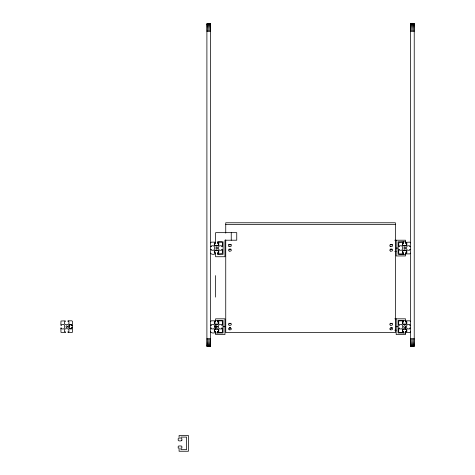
<?xml version="1.0" encoding="UTF-8"?>
<svg xmlns="http://www.w3.org/2000/svg" width="475" height="475" viewBox="0 0 475 475"><rect width="100%" height="100%" fill="white"/><g stroke="black" fill="none" stroke-linecap="round" stroke-linejoin="round"><path stroke-width="0.71" d="M60.836 328.1L60.996 332.363L65.265 332.53M68.073 332.53L68.008 331.728L68.911 331.728L68.911 329.686L68.127 328.896L66.666 328.664L65.212 328.896L64.428 329.686L64.428 331.728L65.33 331.728L65.307 332.47M60.865 328.077L61.631 328.035L61.631 328.938L63.68 328.938L64.463 328.154L64.701 326.693L64.463 325.238L63.68 324.455L61.631 324.455L61.631 325.357L60.812 325.262L60.996 321.023L65.235 320.839L65.33 321.658L64.428 321.658L64.428 323.707L65.212 324.49L66.666 324.728L68.127 324.49L68.911 323.707L68.911 321.658L68.008 321.658L68.073 320.863M68.168 332.583L71.903 332.589L72.532 332.055L72.527 328.13L71.707 328.035L71.707 328.938L69.659 328.938L68.869 328.154L68.638 326.693L68.869 325.238L69.659 324.455L71.707 324.455L71.707 325.357L72.527 325.262L72.568 321.581L71.903 320.803L68.133 320.821M210.645 242.903L211.31 242.131L215.08 242.143L215.211 242.986L214.308 242.986L214.308 245.029L215.092 245.818L216.547 246.05L218.001 245.818L218.791 245.029L218.791 242.986L217.882 242.986L218.013 242.143L221.783 242.131L222.365 242.547L222.425 246.555L221.582 246.679L221.582 245.777L219.539 245.777L218.749 246.567L218.512 248.021L218.749 249.476L219.539 250.26L221.582 250.26L221.582 249.357L222.401 249.452L222.3 253.597L218.013 253.893L217.882 253.056L218.791 253.056L218.791 251.008L218.001 250.224L216.547 249.987L215.092 250.224L214.308 251.008L214.308 253.056L215.211 253.056C215.923 254.903 210.793 254.659 210.645 253.133M210.645 249.595L211.512 249.357L211.512 250.26L213.56 250.26L214.344 249.476L214.581 248.021L214.344 246.567L213.56 245.777L211.512 245.777L211.512 246.679L210.651 246.483L210.882 246.679M210.645 321.581L211.31 320.803L215.08 320.821L215.211 321.658L214.308 321.658L214.308 323.707L215.092 324.49L216.547 324.728L218.001 324.49L218.791 323.707L218.791 321.658L217.882 321.658L217.983 320.839L222.021 320.88L222.437 321.456L222.425 325.227L221.582 325.357L221.582 324.455L219.539 324.455L218.749 325.238L218.512 326.693L218.749 328.154L219.539 328.938L221.582 328.938L221.582 328.035L222.353 328.077M222.211 328.035L222.448 331.811L222.021 332.512L217.983 332.553L217.882 331.728L218.791 331.728L218.791 329.686L218.001 328.896L216.547 328.664L215.092 328.896L214.308 329.686L214.308 331.728L215.211 331.728C215.923 333.581 210.793 333.337 210.645 331.811M405.988 242.191L405.923 242.986L406.826 242.986L406.826 245.029L406.042 245.818L404.581 246.05L403.127 245.818L402.343 245.029L402.343 242.986L403.245 242.986L403.15 242.161L398.834 242.446L398.709 246.555L399.546 246.679L399.546 245.777L401.595 245.777L402.378 246.567L402.616 248.021L402.378 249.476L401.595 250.26L399.546 250.26L399.546 249.357L398.727 249.452L398.721 253.377L399.344 253.911L403.115 253.893L403.245 253.056L402.343 253.056L402.343 251.008L403.127 250.224L404.581 249.987L406.042 250.224L406.826 251.008L406.826 253.056L405.923 253.056L406.048 253.893L409.818 253.911L410.483 253.133M398.751 328.1L398.691 331.93L399.226 332.559L403.15 332.553L403.245 331.728L402.343 331.728L402.343 329.686L403.127 328.896L404.581 328.664L406.042 328.896L406.826 329.686L406.826 331.728L405.923 331.728L406.048 332.571L409.818 332.589L410.483 331.811M398.81 328.059L399.546 328.035L399.546 328.938L401.595 328.938L402.378 328.154L402.616 326.693L402.378 325.238L401.595 324.455L399.546 324.455L399.546 325.357L398.709 325.227L398.691 321.456L399.113 320.88L403.15 320.839L403.245 321.658L402.343 321.658L402.343 323.707L403.127 324.49L404.581 324.728L406.042 324.49L406.826 323.707L406.826 321.658L405.923 321.658L406.048 320.821L409.818 320.803L410.483 321.581M217.859 326.693L214.581 326.693L214.344 328.154L213.56 328.938L211.512 328.938L211.512 328.035L210.746 328.077M405.923 242.315L409.818 242.131L410.483 242.903M410.287 246.679L410.483 246.448L409.622 246.679L409.622 245.777L407.574 245.777L406.784 246.567L406.553 248.021L406.784 249.476L407.574 250.26L409.622 250.26L409.622 249.357L410.483 249.595M410.287 325.357L410.483 325.12L409.622 325.357L409.622 324.455L407.574 324.455L406.784 325.238L406.553 326.693L406.784 328.154L407.574 328.938L409.622 328.938L409.622 328.035L410.388 328.077M206.898 23.845L210.645 23.845M410.483 23.845L414.23 23.845M206.898 24.136L210.645 24.136M410.483 24.136L414.23 24.136M206.898 24.605L210.645 24.605M410.483 24.605L414.23 24.605M206.898 25.252L210.645 25.252M410.483 25.252L414.23 25.252M206.898 26.054L210.645 26.054M410.483 26.054L414.23 26.054M206.898 26.992L210.645 26.992M410.483 26.992L414.23 26.992M206.898 28.049L210.645 28.049M410.483 28.049L414.23 28.049M206.898 29.189L210.645 29.189M410.483 29.189L414.23 29.189M206.898 30.388L210.645 30.388M410.483 30.388L414.23 30.388M206.898 31.617L210.645 31.617M410.483 31.617L414.23 31.617M225.744 224.616L395.384 224.616M394.761 240.213L405.525 240.213L405.525 243.438L406.434 243.438L406.434 244.928L405.876 245.486L403.293 245.486L402.735 244.928L402.735 243.438L403.637 243.438L403.637 241.787M405.525 241.787L398.056 241.787L398.056 254.374L405.525 254.374M396.186 248.081L398.056 248.081M394.761 251.578L396.186 251.578M394.761 318.826L405.525 318.826L405.525 322.056L406.434 322.056L406.434 323.54L405.876 324.098L403.293 324.098L402.735 323.54L402.735 322.056L403.637 322.056L403.637 320.399M215.602 320.399L223.072 320.399L223.072 332.993L215.602 332.993M405.525 320.399L398.056 320.399L398.056 332.993L405.525 332.993M210.882 325.357L210.645 325.12L211.512 325.357L211.512 324.455L213.56 324.455L214.344 325.238L214.581 326.693M223.072 326.693L224.948 326.693M396.186 326.693L398.056 326.693M394.761 330.196L396.186 330.196M206.898 338.455L210.645 338.455M410.483 338.455L414.23 338.455M206.898 339.684L210.645 339.684M410.483 339.684L414.23 339.684M206.898 340.884L210.645 340.884M410.483 340.884L414.23 340.884M206.898 342.03L210.645 342.03M410.483 342.03L414.23 342.03M206.898 343.081L210.645 343.081M410.483 343.081L414.23 343.081M206.898 344.019L210.645 344.019M410.483 344.019L414.23 344.019M206.898 344.82L210.645 344.82M410.483 344.82L414.23 344.82M206.898 345.468L210.645 345.468M410.483 345.468L414.23 345.468M206.898 345.937L210.645 345.937M410.483 345.937L414.23 345.937M206.898 346.228L210.645 346.228M410.483 346.228L414.23 346.228M405.513 326.367C405.122 325.108 403.097 325.921 403.691 327.103C405.983 329.822 405.787 322.472 405.525 329.294M403.637 254.374L403.637 252.724L402.735 252.724L402.735 251.233L403.293 250.675L405.876 250.675L406.434 251.233L406.434 252.724L405.525 252.724L405.525 255.948L396.186 255.948L396.186 240.213M403.637 332.993L403.637 331.336L402.735 331.336L402.735 329.846L403.293 329.294L405.876 329.294L406.434 329.846L406.434 331.336L405.525 331.336L405.525 334.566L396.186 334.566L396.186 318.826M231.242 232.661L231.242 240.213M225.744 233.13L225.744 222.775L395.384 222.775L395.384 332.595L225.744 332.595L225.744 239.786M217.491 320.399L217.491 322.056L218.399 322.056L218.399 323.54L217.841 324.098L215.252 324.098L214.7 323.54L214.7 322.056L215.602 322.056L215.602 318.826L224.948 318.826L224.948 334.566L215.602 334.566L215.602 331.336L214.7 331.336L214.7 329.846L215.252 329.294L217.841 329.294L218.399 329.846L218.399 331.336L217.491 331.336L217.491 332.993M215.602 275.601L215.602 297.107M215.602 324.098L215.602 329.294M230.933 244.316A1.401 0.992 0 0 1 228.956 244.316M391.554 249.126A1.401 0.992 0 0 1 390.83 249.126M392.178 244.316A1.401 0.992 0 0 1 390.201 244.316M230.304 249.126A1.401 0.992 0 0 1 229.579 249.126M392.178 323.22A1.401 0.992 0 0 1 390.201 323.22M392.178 327.768A1.401 0.992 0 0 1 390.83 328.023M230.933 249.066A1.401 0.992 0 0 1 228.956 249.066M392.178 249.066A1.401 0.992 0 0 1 390.201 249.066M392.178 244.518A1.401 0.992 0 0 1 390.201 244.518M230.642 327.928A1.401 0.992 0 0 1 229.241 327.928M230.933 323.22A1.401 0.992 0 0 1 228.956 323.22M231.153 244.31A1.401 0.992 0 0 1 228.73 244.31M392.178 327.489A1.401 0.992 0 0 1 390.83 327.744M230.642 327.643A1.401 0.992 0 0 1 229.241 327.643M67.652 326.693C65.514 330.018 65.514 323.374 67.652 326.693M217.532 248.021C215.395 251.346 215.395 244.696 217.532 248.021M217.532 326.693C215.395 330.018 215.395 323.374 217.532 326.693M405.567 248.021C403.429 251.346 403.429 244.696 405.567 248.021M69.267 326.39L69.267 327.988L69.819 328.546L71.309 328.546L71.309 327.637L72.568 327.637L72.568 325.749L71.309 325.749L71.309 324.847L69.819 324.847L69.267 325.405L69.267 326.39M218.399 244.928L217.841 245.486L216.547 245.658L215.252 245.486L214.7 244.928L214.7 243.438L215.602 243.438L215.602 232.661L236.746 232.661L236.746 240.213L224.948 240.213L224.948 256.738L215.602 256.738L215.602 252.724L214.7 252.724L214.7 251.233L215.252 250.675L217.841 250.675L218.399 251.233L218.399 252.724L217.491 252.724L217.491 254.374L223.072 254.374L223.072 241.787L217.491 241.787L217.491 243.438L218.399 243.438L218.399 244.928M181.883 440.23L181.325 440.788L180.037 440.96L178.743 440.788L178.184 440.23L178.184 438.74L179.093 438.74L179.093 435.516L188.433 435.516L188.433 451.25L179.093 451.25L179.093 448.026L178.184 448.026L178.184 446.536L178.743 445.978L181.325 445.978L181.883 446.536L181.883 448.026L180.981 448.026L180.981 449.677L186.562 449.677L186.562 437.089L180.981 437.089L180.981 438.74L181.883 438.74L181.883 440.23M210.645 23.75L206.898 23.75L206.898 346.322L210.645 346.322L210.645 23.75M414.23 23.75L410.483 23.75L410.483 346.322L414.23 346.322L414.23 23.75M390.201 325.054A1.401 0.992 0 0 0 392.54 324.609A1.401 0.992 0 0 0 390.83 323.398A1.401 0.992 0 0 0 390.201 325.054M390.492 329.763A1.401 0.992 0 0 0 392.588 328.908A1.401 0.992 0 0 0 390.492 328.053A1.401 0.992 0 0 0 390.492 329.763M229.241 251.061A1.401 0.992 0 0 0 231.343 250.206A1.401 0.992 0 0 0 229.241 249.351A1.401 0.992 0 0 0 229.241 251.061M390.492 251.061A1.401 0.992 0 0 0 392.588 250.206A1.401 0.992 0 0 0 390.492 249.351A1.401 0.992 0 0 0 390.492 251.061M390.201 246.353A1.401 0.992 0 0 0 392.54 245.908A1.401 0.992 0 0 0 390.83 244.696A1.401 0.992 0 0 0 390.201 246.353M229.241 329.763A1.401 0.992 0 0 0 231.343 328.908A1.401 0.992 0 0 0 229.241 328.053A1.401 0.992 0 0 0 229.241 329.763M228.956 325.054A1.401 0.992 0 0 0 231.295 324.609A1.401 0.992 0 0 0 229.579 323.398A1.401 0.992 0 0 0 228.956 325.054M228.956 246.353A1.401 0.992 0 0 0 231.295 245.908A1.401 0.992 0 0 0 229.579 244.696A1.401 0.992 0 0 0 228.956 246.353"/></g></svg>
